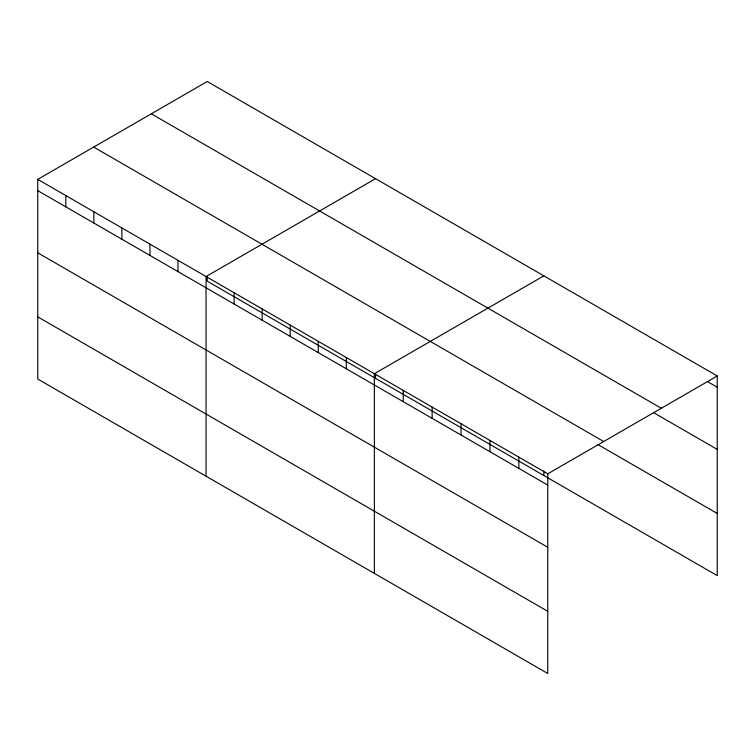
<?xml version="1.0" encoding="UTF-8"?>
<svg xmlns="http://www.w3.org/2000/svg" width="755" height="755" viewBox="0 0 755 755"><rect width="100%" height="100%" fill="white"/><g stroke="black" fill="none" stroke-linecap="round" stroke-linejoin="round"><path stroke-width="1.13" d="M37.75 179.369L547.752 473.819L547.752 673.488L37.75 379.038L37.75 179.369L207.248 81.512L717.25 375.962L717.25 575.631L207.248 281.181L207.248 276.575M375.546 178.68L206.049 276.538L206.049 476.207M543.845 275.849L374.357 373.706L374.357 573.375M547.752 473.819L717.25 375.962M707.284 381.483L717.25 387.239M151.311 113.807L661.314 408.257M653.471 412.579L717.25 449.404M93.686 147.074L603.689 441.524M597.658 444.421L717.25 513.457M37.75 190.647L547.752 485.087M37.75 252.812L547.752 547.262M37.75 316.864L547.752 611.314M543.845 470.912L543.845 475.518M518.855 457.134L518.855 468.402M489.957 440.448L489.957 451.716M461.06 423.763L461.06 435.031M432.153 407.077L432.153 418.345M403.255 390.392L403.255 401.66M375.546 373.744L375.546 378.349M346.3 357.511L346.3 368.78M318.251 341.317L318.251 352.585M290.203 325.122L290.203 336.39M262.155 308.927L262.155 320.195M234.107 292.732L234.107 304.01M178.001 260.343L178.001 271.621M149.952 244.148L149.952 255.426M121.904 227.953L121.904 239.231M93.846 211.759L93.846 223.036M65.798 195.564L65.798 206.842"/></g></svg>
